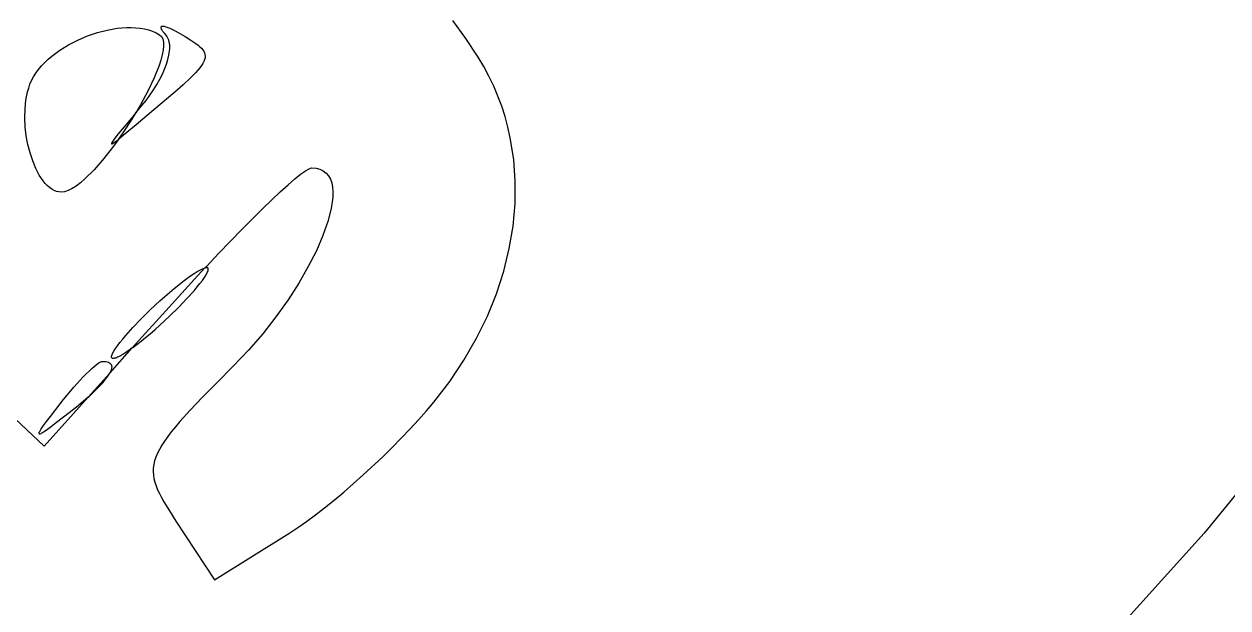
# Model space of a CAD drawing. Extents: x 70.3 to 133.4, y -81.7 to -32.
# Drawn here: x 75.2789 to 75.6743, y -68.2706 to -68.0789 of the extents above; entities that cross this region are included whole.
import ezdxf

# ---------------------------------------------------------------- set-up
doc = ezdxf.new("R2010")
doc.units = 0
doc.layers.add('BLACK', color=7, linetype='CONTINUOUS')

msp = doc.modelspace()

# ---------------------------------------------------------------- linework, layer by layer
at = {"layer": 'BLACK', "linetype": 'CONTINUOUS'}
for p, q in [((75.323949, -68.079742), (75.324018, -68.079663)), ((75.324018, -68.079663), (75.324114, -68.079604)), ((75.324114, -68.079604), (75.324235, -68.079564)), ((75.324235, -68.079564), (75.324382, -68.079544)), ((75.324382, -68.079544), (75.324555, -68.079545)), ((75.324555, -68.079545), (75.324752, -68.079565)), ((75.324752, -68.079565), (75.324974, -68.079605)), ((75.324974, -68.079605), (75.325493, -68.079745)), ((75.423981, -68.083565), (75.41968, -68.077657)), ((75.296591, -68.084119), (75.29975, -68.082776)), ((75.29975, -68.082776), (75.302982, -68.081675)), ((75.302982, -68.081675), (75.306238, -68.080835)), ((75.306238, -68.080835), (75.309466, -68.080275)), ((75.309466, -68.080275), (75.311053, -68.080107)), ((75.311053, -68.080107), (75.312614, -68.080017)), ((75.312614, -68.080017), (75.314142, -68.080006)), ((75.314142, -68.080006), (75.315632, -68.080078)), ((75.315632, -68.080078), (75.317076, -68.080235)), ((75.317076, -68.080235), (75.318468, -68.080479)), ((75.318468, -68.080479), (75.319802, -68.080813)), ((75.319802, -68.080813), (75.321071, -68.081239)), ((75.321071, -68.081239), (75.322269, -68.08176)), ((75.322269, -68.08176), (75.32339, -68.082378)), ((75.32339, -68.082378), (75.324029, -68.082959)), ((75.323889, -68.079959), (75.323906, -68.07984)), ((75.3239, -68.080096), (75.323889, -68.079959)), ((75.323937, -68.080254), (75.3239, -68.080096)), ((75.323906, -68.07984), (75.323949, -68.079742)), ((75.324002, -68.08043), (75.323937, -68.080254)), ((75.324094, -68.080626), (75.324002, -68.08043)), ((75.324029, -68.082959), (75.324461, -68.083769)), ((75.324215, -68.080841), (75.324094, -68.080626)), ((75.32454, -68.081329), (75.324215, -68.080841)), ((75.32498, -68.081894), (75.32454, -68.081329)), ((75.325537, -68.082535), (75.32498, -68.081894)), ((75.325493, -68.079745), (75.326107, -68.079966)), ((75.325825, -68.082894), (75.325537, -68.082535)), ((75.326073, -68.083291), (75.325825, -68.082894)), ((75.326282, -68.083725), (75.326073, -68.083291)), ((75.326107, -68.079966), (75.326816, -68.080267)), ((75.326816, -68.080267), (75.327617, -68.080651)), ((75.327617, -68.080651), (75.328509, -68.081116)), ((75.328509, -68.081116), (75.329489, -68.081663)), ((75.329489, -68.081663), (75.331768, -68.082985)), ((75.331768, -68.082985), (75.333729, -68.084174)), ((75.428035, -68.089702), (75.423981, -68.083565)), ((75.288073, -68.089403), (75.290702, -68.087453)), ((75.290702, -68.087453), (75.293558, -68.085685)), ((75.293558, -68.085685), (75.296591, -68.084119)), ((75.324612, -68.087411), (75.324315, -68.088975)), ((75.324461, -68.083769), (75.324695, -68.084792)), ((75.324742, -68.086011), (75.324612, -68.087411)), ((75.324695, -68.084792), (75.324742, -68.086011)), ((75.326453, -68.084194), (75.326282, -68.083725)), ((75.326585, -68.084697), (75.326453, -68.084194)), ((75.32668, -68.085232), (75.326585, -68.084697)), ((75.326737, -68.085798), (75.32668, -68.085232)), ((75.326692, -68.087667), (75.326743, -68.087017)), ((75.326758, -68.086394), (75.326737, -68.085798)), ((75.326743, -68.087017), (75.326758, -68.086394)), ((75.333729, -68.084174), (75.335362, -68.085266)), ((75.335362, -68.085266), (75.336052, -68.085787)), ((75.336052, -68.085787), (75.336656, -68.086298)), ((75.336656, -68.086298), (75.337171, -68.086802)), ((75.337171, -68.086802), (75.337597, -68.087304)), ((75.337597, -68.087304), (75.337933, -68.087809)), ((75.28467, -68.09263), (75.285724, -68.091518)), ((75.285724, -68.091518), (75.28686, -68.090441)), ((75.28686, -68.090441), (75.288073, -68.089403)), ((75.323861, -68.090686), (75.323261, -68.092529)), ((75.324315, -68.088975), (75.323861, -68.090686)), ((75.325669, -68.092035), (75.326143, -68.090499)), ((75.326143, -68.090499), (75.326486, -68.089039)), ((75.326486, -68.089039), (75.326606, -68.088341)), ((75.326606, -68.088341), (75.326692, -68.087667)), ((75.337965, -68.09115), (75.337627, -68.0918)), ((75.337933, -68.087809), (75.338177, -68.088321)), ((75.338203, -68.090534), (75.337965, -68.09115)), ((75.338177, -68.088321), (75.338327, -68.088845)), ((75.338341, -68.089947), (75.338203, -68.090534)), ((75.338327, -68.088845), (75.338382, -68.089386)), ((75.338382, -68.089386), (75.338341, -68.089947)), ((75.429889, -68.092812), (75.428035, -68.089702)), ((75.282067, -68.096158), (75.282835, -68.094953)), ((75.282835, -68.094953), (75.283704, -68.093776)), ((75.283704, -68.093776), (75.28467, -68.09263)), ((75.323261, -68.092529), (75.32166, -68.096545)), ((75.323492, -68.096981), (75.324339, -68.095288)), ((75.324339, -68.095288), (75.325066, -68.093636)), ((75.325066, -68.093636), (75.325669, -68.092035)), ((75.335241, -68.094836), (75.333408, -68.096677)), ((75.335995, -68.094003), (75.335241, -68.094836)), ((75.336643, -68.093223), (75.335995, -68.094003)), ((75.337187, -68.09249), (75.336643, -68.093223)), ((75.337627, -68.0918), (75.337187, -68.09249)), ((75.43159, -68.095987), (75.429889, -68.092812)), ((75.280431, -68.099882), (75.280861, -68.098645)), ((75.280861, -68.098645), (75.281407, -68.09739)), ((75.281407, -68.09739), (75.282067, -68.096158)), ((75.32166, -68.096545), (75.319593, -68.100893)), ((75.321454, -68.10044), (75.322529, -68.098702)), ((75.322529, -68.098702), (75.323492, -68.096981)), ((75.331134, -68.098781), (75.328408, -68.101184)), ((75.333408, -68.096677), (75.331134, -68.098781)), ((75.433138, -68.099224), (75.43159, -68.095987)), ((75.434532, -68.102518), (75.433138, -68.099224)), ((75.279525, -68.103871), (75.280065, -68.101169)), ((75.280065, -68.101169), (75.280431, -68.099882)), ((75.319593, -68.100893), (75.317142, -68.105443)), ((75.318986, -68.103919), (75.320272, -68.102183)), ((75.320272, -68.102183), (75.321454, -68.10044)), ((75.328408, -68.101184), (75.321551, -68.107033)), ((75.435775, -68.105867), (75.434532, -68.102518)), ((75.279156, -68.109621), (75.279227, -68.106704)), ((75.279227, -68.106704), (75.279525, -68.103871)), ((75.317142, -68.105443), (75.315629, -68.107982)), ((75.315629, -68.107982), (75.3176, -68.105635)), ((75.321551, -68.107033), (75.315688, -68.111988)), ((75.3176, -68.105635), (75.318986, -68.103919)), ((75.436865, -68.109266), (75.435775, -68.105867)), ((75.279301, -68.112576), (75.279156, -68.109621)), ((75.313048, -68.111054), (75.309845, -68.114942)), ((75.31141, -68.114629), (75.314387, -68.110065)), ((75.315629, -68.107982), (75.313048, -68.111054)), ((75.314387, -68.110065), (75.315629, -68.107982)), ((75.437804, -68.112712), (75.436865, -68.109266)), ((75.279646, -68.11552), (75.279301, -68.112576)), ((75.309845, -68.114942), (75.308764, -68.116317)), ((75.309898, -68.116752), (75.31141, -68.114629)), ((75.315688, -68.111988), (75.311451, -68.11551)), ((75.438591, -68.1162), (75.437804, -68.112712)), ((75.280179, -68.118408), (75.279646, -68.11552)), ((75.280885, -68.121191), (75.280179, -68.118408)), ((75.308292, -68.119006), (75.305112, -68.123065)), ((75.307672, -68.117939), (75.307626, -68.118111)), ((75.307626, -68.118111), (75.307672, -68.11819)), ((75.308038, -68.117315), (75.307672, -68.117939)), ((75.307672, -68.11819), (75.307812, -68.118177)), ((75.307812, -68.118177), (75.308045, -68.118071)), ((75.308764, -68.116317), (75.308038, -68.117315)), ((75.308045, -68.118071), (75.308795, -68.117583)), ((75.309898, -68.116752), (75.308292, -68.119006)), ((75.308795, -68.117583), (75.309898, -68.116752)), ((75.309928, -68.116729), (75.309898, -68.116752)), ((75.311451, -68.11551), (75.309928, -68.116729)), ((75.439716, -68.12329), (75.438591, -68.1162)), ((75.771714, -68.117049), (75.666417, -68.246012)), ((75.281751, -68.123823), (75.280885, -68.121191)), ((75.305112, -68.123065), (75.301954, -68.126678)), ((75.282763, -68.126257), (75.281751, -68.123823)), ((75.283907, -68.128446), (75.282763, -68.126257)), ((75.301954, -68.126678), (75.298896, -68.129714)), ((75.369748, -68.128185), (75.371315, -68.127056)), ((75.371315, -68.127056), (75.372512, -68.126361)), ((75.372512, -68.126361), (75.372964, -68.126184)), ((75.372964, -68.126184), (75.373314, -68.126125)), ((75.373314, -68.126125), (75.374786, -68.126233)), ((75.374786, -68.126233), (75.376077, -68.126553)), ((75.376077, -68.126553), (75.37719, -68.127075)), ((75.37719, -68.127075), (75.378129, -68.127792)), ((75.440243, -68.130506), (75.439716, -68.12329)), ((75.285171, -68.130342), (75.283907, -68.128446)), ((75.285843, -68.131166), (75.285171, -68.130342)), ((75.297431, -68.130975), (75.296021, -68.132043)), ((75.298896, -68.129714), (75.297431, -68.130975)), ((75.365596, -68.131654), (75.367833, -68.129726)), ((75.367833, -68.129726), (75.369748, -68.128185)), ((75.378129, -68.127792), (75.378897, -68.128693)), ((75.378897, -68.128693), (75.379498, -68.129771)), ((75.379498, -68.129771), (75.379935, -68.131017)), ((75.379935, -68.131017), (75.380211, -68.132422)), ((75.440175, -68.137818), (75.440243, -68.130506)), ((75.28654, -68.131899), (75.285843, -68.131166)), ((75.28726, -68.132535), (75.28654, -68.131899)), ((75.288001, -68.133069), (75.28726, -68.132535)), ((75.288761, -68.133494), (75.288001, -68.133069)), ((75.289539, -68.133806), (75.288761, -68.133494)), ((75.290333, -68.133997), (75.289539, -68.133806)), ((75.291142, -68.134062), (75.290333, -68.133997)), ((75.292227, -68.133927), (75.291142, -68.134062)), ((75.293409, -68.133535), (75.292227, -68.133927)), ((75.294677, -68.132902), (75.293409, -68.133535)), ((75.296021, -68.132043), (75.294677, -68.132902)), ((75.360249, -68.13658), (75.36306, -68.133947)), ((75.36306, -68.133947), (75.365596, -68.131654)), ((75.380211, -68.132422), (75.38033, -68.133977)), ((75.38033, -68.133977), (75.380295, -68.135674)), ((75.357187, -68.139532), (75.360249, -68.13658)), ((75.380295, -68.135674), (75.379778, -68.139457)), ((75.439517, -68.145196), (75.440175, -68.137818)), ((75.350406, -68.146293), (75.357187, -68.139532)), ((75.379778, -68.139457), (75.378688, -68.143703)), ((75.342909, -68.154044), (75.350406, -68.146293)), ((75.378688, -68.143703), (75.377052, -68.148342)), ((75.438272, -68.15261), (75.439517, -68.145196)), ((75.377052, -68.148342), (75.374898, -68.153304)), ((75.338909, -68.15831), (75.342909, -68.154044)), ((75.374898, -68.153304), (75.372252, -68.158519)), ((75.436445, -68.16003), (75.438272, -68.15261)), ((75.33833, -68.158927), (75.338909, -68.15831)), ((75.372252, -68.158519), (75.369143, -68.163918)), ((75.334888, -68.162597), (75.326536, -68.171765)), ((75.331086, -68.163427), (75.332395, -68.162442)), ((75.332395, -68.162442), (75.333618, -68.161564)), ((75.333618, -68.161564), (75.334747, -68.160799)), ((75.334747, -68.160799), (75.335774, -68.160152)), ((75.33833, -68.158927), (75.334888, -68.162597)), ((75.335774, -68.160152), (75.33669, -68.159629)), ((75.33669, -68.159629), (75.337104, -68.159415)), ((75.337104, -68.159415), (75.337487, -68.159235)), ((75.337487, -68.159235), (75.337839, -68.159087)), ((75.337487, -68.16301), (75.338158, -68.162057)), ((75.337839, -68.159087), (75.338158, -68.158974)), ((75.338158, -68.158974), (75.33833, -68.158927)), ((75.338158, -68.162057), (75.338694, -68.161207)), ((75.338443, -68.158896), (75.33833, -68.158927)), ((75.338694, -68.158854), (75.338443, -68.158896)), ((75.338909, -68.158847), (75.338694, -68.158854)), ((75.338694, -68.161207), (75.339087, -68.160472)), ((75.339087, -68.158878), (75.338909, -68.158847)), ((75.339227, -68.158946), (75.339087, -68.158878)), ((75.339087, -68.160472), (75.339328, -68.159861)), ((75.339328, -68.159052), (75.339227, -68.158946)), ((75.33939, -68.159197), (75.339328, -68.159052)), ((75.339328, -68.159861), (75.33939, -68.159604)), ((75.339411, -68.159382), (75.33939, -68.159197)), ((75.33939, -68.159604), (75.339411, -68.159382)), ((75.434039, -68.167426), (75.436445, -68.16003)), ((75.326724, -68.166975), (75.328243, -68.165699)), ((75.328243, -68.165699), (75.329699, -68.164515)), ((75.329699, -68.164515), (75.331086, -68.163427)), ((75.332395, -68.169019), (75.334747, -68.166405)), ((75.334747, -68.166405), (75.335774, -68.165194)), ((75.335774, -68.165194), (75.33669, -68.164059)), ((75.33669, -68.164059), (75.337487, -68.16301)), ((75.369143, -68.163918), (75.365598, -68.169431)), ((75.320347, -68.172747), (75.323535, -68.16978)), ((75.323535, -68.16978), (75.325153, -68.168337)), ((75.325153, -68.168337), (75.326724, -68.166975)), ((75.329699, -68.171826), (75.332395, -68.169019)), ((75.365598, -68.169431), (75.361644, -68.174989)), ((75.431058, -68.174768), (75.434039, -68.167426)), ((75.326536, -68.171765), (75.314458, -68.185212)), ((75.317372, -68.175671), (75.320347, -68.172747)), ((75.326724, -68.17475), (75.329699, -68.171826)), ((75.312324, -68.181092), (75.314676, -68.178478)), ((75.314676, -68.178478), (75.317372, -68.175671)), ((75.321918, -68.17916), (75.323535, -68.177717)), ((75.323535, -68.177717), (75.326724, -68.17475)), ((75.361644, -68.174989), (75.35731, -68.180522)), ((75.427505, -68.182026), (75.431058, -68.174768)), ((75.310381, -68.183438), (75.311297, -68.182303)), ((75.311297, -68.182303), (75.312324, -68.181092)), ((75.317372, -68.182983), (75.318828, -68.181798)), ((75.318828, -68.181798), (75.320347, -68.180522)), ((75.320347, -68.180522), (75.321918, -68.17916)), ((75.35731, -68.180522), (75.352621, -68.18596)), ((75.423386, -68.18917), (75.427505, -68.182026)), ((75.307047, -68.193462), (75.314458, -68.185212)), ((75.307985, -68.187025), (75.308377, -68.18629)), ((75.308377, -68.18629), (75.308913, -68.185441)), ((75.308913, -68.185441), (75.309584, -68.184487)), ((75.309584, -68.184487), (75.310381, -68.183438)), ((75.313453, -68.185933), (75.312324, -68.186698)), ((75.314458, -68.185212), (75.313453, -68.185933)), ((75.314458, -68.185212), (75.314676, -68.185055)), ((75.314676, -68.185055), (75.315985, -68.18407)), ((75.315985, -68.18407), (75.317372, -68.182983)), ((75.352621, -68.18596), (75.347607, -68.191233)), ((75.302641, -68.19072), (75.303283, -68.190251)), ((75.303283, -68.190251), (75.303839, -68.189907)), ((75.303839, -68.189907), (75.304083, -68.189784)), ((75.304083, -68.189784), (75.304302, -68.189696)), ((75.304302, -68.189696), (75.304496, -68.189642)), ((75.304496, -68.189642), (75.304664, -68.189624)), ((75.304664, -68.189624), (75.305245, -68.189643)), ((75.305245, -68.189643), (75.305763, -68.189699)), ((75.305763, -68.189699), (75.306219, -68.189793)), ((75.306219, -68.189793), (75.306614, -68.189924)), ((75.306614, -68.189924), (75.306946, -68.190091)), ((75.306946, -68.190091), (75.307217, -68.190294)), ((75.307217, -68.190294), (75.307427, -68.190531)), ((75.307661, -68.188115), (75.307681, -68.187893)), ((75.307681, -68.1883), (75.307661, -68.188115)), ((75.307681, -68.187893), (75.307743, -68.187636)), ((75.307743, -68.188445), (75.307681, -68.1883)), ((75.307743, -68.187636), (75.307985, -68.187025)), ((75.307844, -68.188551), (75.307743, -68.188445)), ((75.307985, -68.188619), (75.307844, -68.188551)), ((75.308163, -68.18865), (75.307985, -68.188619)), ((75.308377, -68.188644), (75.308163, -68.18865)), ((75.308628, -68.188601), (75.308377, -68.188644)), ((75.308913, -68.188523), (75.308628, -68.188601)), ((75.309232, -68.18841), (75.308913, -68.188523)), ((75.309584, -68.188263), (75.309232, -68.18841)), ((75.309967, -68.188082), (75.309584, -68.188263)), ((75.310381, -68.187868), (75.309967, -68.188082)), ((75.311297, -68.187345), (75.310381, -68.187868)), ((75.312324, -68.186698), (75.311297, -68.187345)), ((75.418703, -68.19617), (75.423386, -68.18917)), ((75.298379, -68.194692), (75.299347, -68.193704)), ((75.299347, -68.193704), (75.300265, -68.192806)), ((75.307047, -68.193462), (75.299961, -68.201351)), ((75.300265, -68.192806), (75.301124, -68.192004)), ((75.301124, -68.192004), (75.301918, -68.191307)), ((75.301918, -68.191307), (75.302641, -68.19072)), ((75.305802, -68.195336), (75.306625, -68.194179)), ((75.306625, -68.194179), (75.30695, -68.193646)), ((75.30695, -68.193646), (75.307047, -68.193462)), ((75.307216, -68.193143), (75.307047, -68.193462)), ((75.307425, -68.192672), (75.307216, -68.193143)), ((75.307574, -68.192233), (75.307425, -68.192672)), ((75.307427, -68.190531), (75.307577, -68.190804)), ((75.307664, -68.191826), (75.307574, -68.192233)), ((75.307577, -68.190804), (75.307666, -68.191111)), ((75.307695, -68.191452), (75.307664, -68.191826)), ((75.307666, -68.191111), (75.307695, -68.191452)), ((75.347607, -68.191233), (75.342241, -68.196618)), ((75.264096, -68.197562), (75.285541, -68.217406)), ((75.294139, -68.199395), (75.295239, -68.198121)), ((75.295239, -68.198121), (75.296318, -68.196907)), ((75.296318, -68.196907), (75.297367, -68.195762)), ((75.297367, -68.195762), (75.298379, -68.194692)), ((75.301969, -68.199498), (75.303471, -68.197999)), ((75.303471, -68.197999), (75.30475, -68.196611)), ((75.30475, -68.196611), (75.305802, -68.195336)), ((75.342241, -68.196618), (75.33755, -68.201395)), ((75.413461, -68.202996), (75.418703, -68.19617)), ((75.285541, -68.217406), (75.299961, -68.201351)), ((75.290773, -68.203514), (75.291898, -68.202099)), ((75.291898, -68.202099), (75.293023, -68.200724)), ((75.293023, -68.200724), (75.294139, -68.199395)), ((75.299961, -68.201351), (75.298302, -68.202808)), ((75.299961, -68.201351), (75.300245, -68.201102)), ((75.300245, -68.201102), (75.301969, -68.199498)), ((75.33755, -68.201395), (75.333509, -68.205631)), ((75.287551, -68.207662), (75.290773, -68.203514)), ((75.296143, -68.204613), (75.29377, -68.206511)), ((75.298302, -68.202808), (75.296143, -68.204613)), ((75.333509, -68.205631), (75.330092, -68.209394)), ((75.408444, -68.208811), (75.411045, -68.205865)), ((75.411045, -68.205865), (75.413462, -68.202996)), ((75.413462, -68.202996), (75.413461, -68.202996)), ((75.285306, -68.210682), (75.286305, -68.209312)), ((75.286305, -68.209312), (75.287551, -68.207662)), ((75.289622, -68.209733), (75.287972, -68.21098)), ((75.29377, -68.206511), (75.289622, -68.209733)), ((75.330092, -68.209394), (75.328611, -68.211119)), ((75.405683, -68.211812), (75.408444, -68.208811)), ((75.283804, -68.213326), (75.283826, -68.21315)), ((75.283848, -68.213436), (75.283804, -68.213326)), ((75.283826, -68.21315), (75.283912, -68.212908)), ((75.283958, -68.21348), (75.283848, -68.213436)), ((75.283912, -68.212908), (75.284063, -68.212598)), ((75.284134, -68.213459), (75.283958, -68.21348)), ((75.284063, -68.212598), (75.284557, -68.211776)), ((75.284376, -68.213372), (75.284134, -68.213459)), ((75.284686, -68.213221), (75.284376, -68.213372)), ((75.284557, -68.211776), (75.285306, -68.210682)), ((75.285508, -68.212727), (75.284686, -68.213221)), ((75.286602, -68.211979), (75.285508, -68.212727)), ((75.287972, -68.21098), (75.286602, -68.211979)), ((75.327276, -68.21275), (75.326084, -68.214297)), ((75.328611, -68.211119), (75.327276, -68.21275)), ((75.402786, -68.214847), (75.405683, -68.211812)), ((75.324121, -68.21717), (75.323343, -68.218512)), ((75.325034, -68.215767), (75.324121, -68.21717)), ((75.326084, -68.214297), (75.325034, -68.215767)), ((75.396679, -68.220928), (75.399776, -68.217892)), ((75.399776, -68.217892), (75.402786, -68.214847)), ((75.322176, -68.221052), (75.321782, -68.222266)), ((75.322695, -68.219803), (75.322176, -68.221052)), ((75.323343, -68.218512), (75.322695, -68.219803)), ((75.390319, -68.226878), (75.396679, -68.220928)), ((75.321357, -68.224623), (75.32132, -68.225784)), ((75.32132, -68.225784), (75.321395, -68.226944)), ((75.32151, -68.223453), (75.321357, -68.224623)), ((75.321782, -68.222266), (75.32151, -68.223453)), ((75.321395, -68.226944), (75.32158, -68.228111)), ((75.32158, -68.228111), (75.321872, -68.229294)), ((75.321872, -68.229294), (75.322266, -68.230501)), ((75.383898, -68.232522), (75.390319, -68.226878)), ((75.322266, -68.230501), (75.322761, -68.23174)), ((75.322761, -68.23174), (75.323353, -68.233021)), ((75.323353, -68.233021), (75.324039, -68.234351)), ((75.380726, -68.235174), (75.383898, -68.232522)), ((75.324039, -68.234351), (75.324816, -68.235739)), ((75.324816, -68.235739), (75.326629, -68.238721)), ((75.374578, -68.240029), (75.377611, -68.237684)), ((75.377611, -68.237684), (75.380726, -68.235174)), ((75.326629, -68.238721), (75.328769, -68.242035)), ((75.371651, -68.242188), (75.374578, -68.240029)), ((75.328769, -68.242035), (75.341422, -68.261347)), ((75.366213, -68.245858), (75.368855, -68.244138)), ((75.368855, -68.244138), (75.371651, -68.242188)), ((75.341422, -68.261347), (75.366213, -68.245858)), ((75.666417, -68.246012), (75.579955, -68.341924))]:
    msp.add_line(p, q, dxfattribs=at)

doc.saveas('drawing.dxf')
